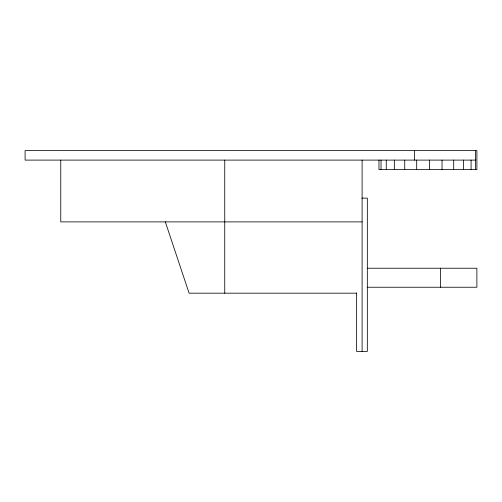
<?xml version="1.0" encoding="UTF-8"?>
<svg xmlns="http://www.w3.org/2000/svg" width="502" height="502" viewBox="0 0 502 502"><rect width="100%" height="100%" fill="white"/><g stroke="black" fill="none" stroke-linecap="round" stroke-linejoin="round"><path stroke-width="0.75" d="M475.614 160.1L25.1 160.1L25.1 150.594L476.9 150.594L476.9 169.607L378.966 169.607L378.966 160.1M361.929 198.127L367.332 198.127L367.332 351.406L356.64 351.406L356.64 292.892M362.105 221.89L60.767 221.89L60.767 160.1M367.458 268.231L476.887 268.231L476.887 287.238L367.426 287.238M356.64 293.181L189.097 293.181L165.334 221.89M475.614 150.594L475.614 169.607M471.077 160.1L471.077 169.607M463.597 160.1L463.597 169.607M453.695 160.1L453.695 169.607M442.03 160.1L442.03 169.607M440.605 268.231L440.605 287.238M429.405 160.1L429.405 169.607M416.685 160.1L416.685 169.607M414.621 150.594L414.621 160.1M404.725 160.1L404.725 169.607M394.352 160.1L394.352 169.607M386.264 160.1L386.264 169.607M381.018 160.1L381.018 169.607M362.105 160.1L362.105 351.406M224.745 160.1L224.745 293.181"/></g></svg>
